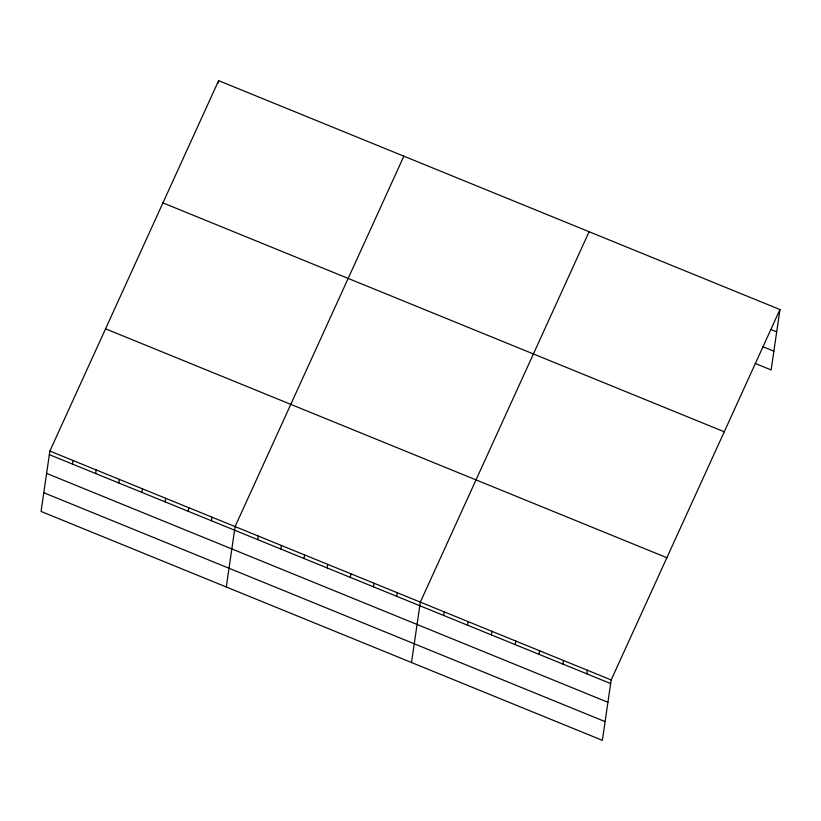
<?xml version="1.0" encoding="UTF-8"?>
<svg xmlns="http://www.w3.org/2000/svg" width="821" height="821" viewBox="0 0 821 821"><rect width="100%" height="100%" fill="white"/><g stroke="black" fill="none" stroke-linecap="round" stroke-linejoin="round"><path stroke-width="1.23" d="M49.865 451.057L41.05 511.452L602.368 740.347L611.173 679.952L779.95 309.548L218.632 80.653L49.865 451.057L611.173 679.952M72.494 464.091L73.018 460.499M95.647 473.532L96.17 469.94M118.799 482.974L119.322 479.382M141.951 492.415L142.474 488.823M218.283 83.044L218.632 80.653M165.103 501.867L165.637 498.265M188.266 511.309L188.789 507.706M211.418 520.75L211.941 517.158M226.288 586.994L235.093 526.6L403.87 156.185M257.722 539.633L258.246 536.041M280.885 549.075L281.408 545.483M304.037 558.516L304.56 554.924M327.189 567.958L327.712 564.366M350.341 577.399L350.865 573.807M373.493 586.841L374.017 583.249M396.656 596.282L397.179 592.69M411.516 662.526L420.331 602.132L589.098 231.717M443.658 615.452L444.182 611.861M467.518 625.181L468.042 621.589M491.369 634.91L491.902 631.318M515.229 644.639L515.752 641.047M539.089 654.368L539.613 650.766M562.939 664.097L563.463 660.495M586.799 673.815L587.323 670.223M779.95 309.548L771.135 369.943L755.238 363.457M771.011 329.57L776.687 331.879M762.514 346.565L773.875 351.193M162.938 202.89L724.255 431.784M105.56 328.821L666.868 557.716M49.332 454.649L610.65 683.544M46.602 473.399L607.92 702.294M43.78 492.713L605.098 721.608"/></g></svg>
